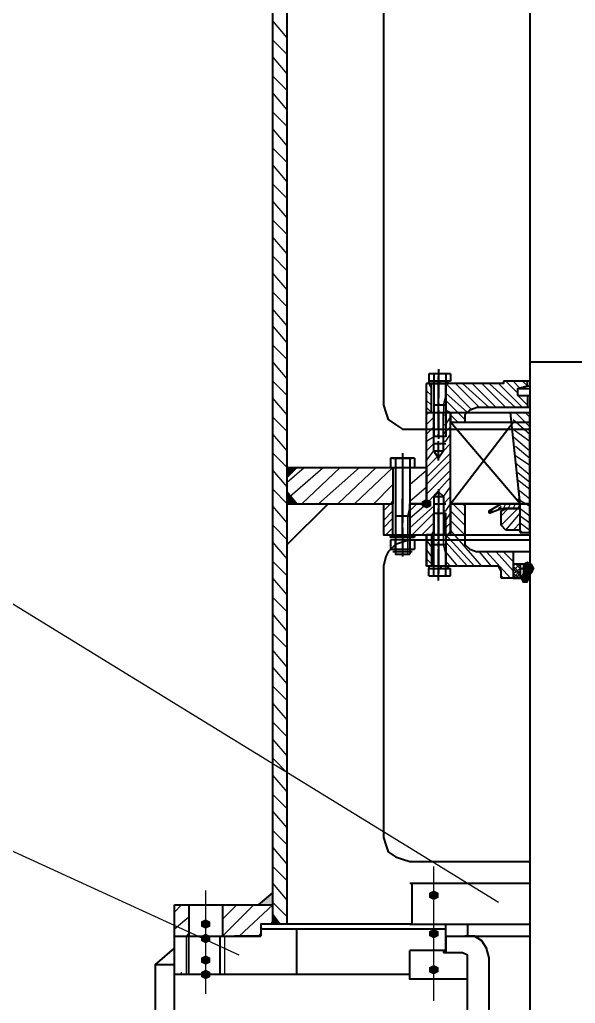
# Model space of a CAD drawing. Header units: millimetres. Extents: x 0 to 822, y 14 to 1153.
# Drawn here: x 210.2 to 251.8, y 890.6 to 964.3 of the extents above; entities that cross this region are included whole.
import ezdxf

# ---------------------------------------------------------------- set-up
doc = ezdxf.new("R2010")
doc.units = ezdxf.units.MM
doc.layers.add('1', color=7, linetype='Continuous')

msp = doc.modelspace()

# ---------------------------------------------------------------- hatches: boundary and pattern name
h = msp.add_hatch(color=0)
h.dxf.hatch_style = 2
h.paths.add_polyline_path([(230.22, 930.741732), (230.94, 930.741732)])
h = msp.add_hatch(color=0)
h.dxf.hatch_style = 2
h.paths.add_polyline_path([(230.22, 930.741732), (230.94, 930.741732), (230.22, 930.021732)])
h = msp.add_hatch(color=0)
h.dxf.hatch_style = 2
h.paths.add_polyline_path([(230.22, 928.941732), (230.22, 928.041732), (230.94, 928.041732)])
h = msp.add_hatch(color=0)
h.dxf.hatch_style = 2
h.paths.add_polyline_path([(230.22, 928.041732), (230.94, 928.041732)])
h = msp.add_hatch(color=0)
h.dxf.hatch_style = 2
h.paths.add_polyline_path([(240.66, 927.681732), (240.3, 927.861732), (240.3, 928.221732), (240.66, 928.401732), (241.02, 928.221732), (241.02, 927.861732)])
h = msp.add_hatch(color=0)
h.dxf.hatch_style = 2
h.paths.add_polyline_path([(248.22, 923.001732), (247.86, 923.181732), (247.86, 923.541732), (248.22, 923.721732), (248.58, 923.541732), (248.58, 923.181732)])
h = msp.add_hatch(color=0)
h.dxf.hatch_style = 2
h.paths.add_polyline_path([(248.22, 922.641732), (247.86, 922.821732), (247.86, 923.181732), (248.22, 923.361732), (248.4, 923.361732), (248.58, 923.181732), (248.58, 922.821732), (248.4, 922.641732)])
h = msp.add_hatch(color=0)
h.dxf.hatch_style = 2
h.paths.add_polyline_path([(248.76, 923.181732), (248.58, 922.821732), (248.22, 922.821732), (248.04, 923.181732), (248.22, 923.541732), (248.58, 923.541732)])
h = msp.add_hatch(color=0)
h.dxf.hatch_style = 2
h.paths.add_polyline_path([(248.4, 922.461732), (248.22, 922.101732), (247.86, 922.101732), (247.68, 922.461732), (247.86, 922.821732), (248.22, 922.821732)])
h = msp.add_hatch(color=0)
h.dxf.hatch_style = 2
h.paths.add_polyline_path([(229.14, 898.881732), (228.06, 897.981732), (229.14, 897.981732)])
h = msp.add_hatch(color=0)
h.dxf.hatch_style = 2
h.paths.add_polyline_path([(241.2, 898.341732), (240.84, 898.521732), (240.84, 898.881732), (241.2, 899.061732), (241.56, 898.881732), (241.56, 898.521732)])
h = msp.add_hatch(color=0)
h.dxf.hatch_style = 2
h.paths.add_polyline_path([(228.06, 897.981732), (229.14, 897.981732)])
h = msp.add_hatch(color=0)
h.dxf.hatch_style = 2
h.paths.add_polyline_path([(229.14, 897.261732), (229.14, 896.541732), (229.68, 896.541732)])
h = msp.add_hatch(color=0)
h.dxf.hatch_style = 2
h.paths.add_polyline_path([(224.1, 896.181732), (223.74, 896.361732), (223.74, 896.721732), (224.1, 896.901732), (224.46, 896.721732), (224.46, 896.361732)])
h = msp.add_hatch(color=0)
h.dxf.hatch_style = 2
h.paths.add_polyline_path([(229.14, 896.541732), (229.68, 896.541732)])
h = msp.add_hatch(color=0)
h.dxf.hatch_style = 2
h.paths.add_polyline_path([(224.1, 895.101732), (223.74, 895.281732), (223.74, 895.641732), (224.1, 895.821732), (224.46, 895.641732), (224.46, 895.281732)])
h = msp.add_hatch(color=0)
h.dxf.hatch_style = 2
h.paths.add_polyline_path([(241.2, 895.461732), (240.84, 895.641732), (240.84, 896.001732), (241.2, 896.181732), (241.56, 896.001732), (241.56, 895.641732)])
h = msp.add_hatch(color=0)
h.dxf.hatch_style = 2
h.paths.add_polyline_path([(224.1, 893.481732), (223.74, 893.661732), (223.74, 894.021732), (224.1, 894.201732), (224.46, 894.021732), (224.46, 893.661732)])
h = msp.add_hatch(color=0)
h.dxf.hatch_style = 2
h.paths.add_polyline_path([(241.2, 892.761732), (240.84, 892.941732), (240.84, 893.301732), (241.2, 893.481732), (241.56, 893.301732), (241.56, 892.941732)])
h = msp.add_hatch(color=0)
h.dxf.hatch_style = 2
h.paths.add_polyline_path([(224.1, 892.401732), (223.74, 892.581732), (223.74, 892.941732), (224.1, 893.121732), (224.46, 892.941732), (224.46, 892.581732)])

# ---------------------------------------------------------------- linework, layer by layer
at = {"layer": '1', "color": 0, "lineweight": 40}
for points in [[(229.14, 896.541732), (229.14, 1032.621732)], [(230.22, 896.541732), (230.22, 1031.361732)], [(237.42, 976.101732), (237.42, 935.421732)], [(248.4, 971.961732), (248.4, 938.661732), (259.92, 938.661732)], [(248.4, 938.661732), (248.4, 895.641732)], [(241.2, 937.761732), (241.02, 937.761732), (240.84, 937.761732)], [(240.84, 937.761732), (240.84, 937.221732)], [(242.28, 937.761732), (241.02, 937.761732)], [(242.1, 937.761732), (241.56, 937.761732), (241.2, 937.761732)], [(241.2, 937.761732), (241.2, 937.221732)], [(241.56, 938.121732), (241.56, 935.961732)], [(242.1, 937.761732), (242.1, 937.221732)], [(242.46, 937.761732), (242.28, 937.761732), (242.1, 937.761732)], [(242.46, 937.761732), (242.46, 937.221732)], [(246.42, 937.221732), (246.42, 937.041732), (240.66, 937.041732)], [(240.66, 934.881732), (240.66, 937.041732)], [(242.46, 937.221732), (240.84, 937.221732)], [(242.28, 937.221732), (240.84, 937.221732), (240.84, 937.041732)], [(240.84, 937.041732), (242.28, 937.041732)], [(241.02, 934.881732), (241.02, 937.041732)], [(242.1, 937.221732), (241.2, 937.221732), (241.2, 933.081732)], [(242.1, 937.221732), (242.1, 933.081732), (241.2, 933.081732)], [(241.56, 936.681732), (241.56, 937.581732)], [(241.56, 934.521732), (241.56, 937.401732)], [(241.74, 937.041732), (241.56, 937.221732)], [(241.56, 937.041732), (241.56, 937.221732)], [(242.1, 934.881732), (242.1, 937.041732)], [(242.28, 937.041732), (242.28, 937.221732)], [(248.4, 937.221732), (246.42, 937.221732)], [(247.5, 936.141732), (247.5, 936.681732), (248.22, 936.861732), (248.4, 936.861732)], [(248.22, 936.861732), (248.22, 937.221732)], [(247.5, 936.681732), (248.4, 936.681732)], [(247.5, 936.141732), (248.4, 936.141732)], [(247.5, 936.141732), (248.22, 936.141732), (248.4, 936.141732)], [(248.22, 936.141732), (248.22, 935.241732)], [(237.42, 935.421732), (237.6, 934.881732), (237.78, 934.341732), (238.32, 933.981732), (238.86, 933.621732), (239.4, 933.621732), (248.4, 933.621732)], [(242.1, 935.421732), (241.2, 935.421732)], [(241.56, 935.601732), (241.56, 935.421732)], [(240.66, 934.881732), (242.46, 934.881732)], [(240.66, 934.881732), (248.4, 934.881732)], [(240.66, 928.041732), (240.66, 934.881732)], [(241.92, 932.001732), (241.56, 931.461732), (241.2, 932.001732), (241.2, 934.881732)], [(241.56, 933.621732), (241.56, 935.061732)], [(241.56, 935.061732), (241.56, 932.901732)], [(241.92, 932.001732), (241.92, 934.881732)], [(242.46, 934.881732), (242.46, 934.161732), (248.4, 934.161732)], [(242.46, 934.881732), (248.4, 934.881732)], [(242.46, 925.701732), (242.46, 934.881732)], [(248.4, 935.241732), (244.44, 935.241732), (243.9, 935.061732), (243.54, 934.701732), (243.54, 934.161732)], [(246.96, 934.881732), (248.4, 934.881732)], [(247.68, 928.041732), (246.96, 934.881732)], [(248.4, 925.881732), (248.4, 934.881732)], [(247.68, 928.041732), (242.46, 934.161732)], [(242.46, 928.041732), (247.14, 934.161732)], [(242.46, 934.161732), (247.14, 934.161732)], [(242.46, 928.041732), (242.46, 934.161732)], [(241.56, 933.081732), (241.56, 933.261732)], [(241.2, 932.541732), (242.1, 932.541732)], [(241.56, 931.281732), (241.56, 932.721732)], [(238.86, 931.821732), (238.86, 930.201732)], [(241.2, 932.001732), (241.92, 932.001732)], [(238.32, 931.461732), (237.96, 931.461732)], [(237.96, 931.461732), (237.96, 930.741732)], [(238.14, 931.461732), (239.58, 931.461732)], [(239.4, 931.461732), (238.32, 931.461732), (238.32, 930.741732)], [(238.86, 931.101732), (238.86, 927.681732)], [(239.4, 931.461732), (239.4, 930.741732)], [(239.76, 931.461732), (239.4, 931.461732)], [(239.76, 931.461732), (239.76, 930.741732)], [(230.22, 930.021732), (230.94, 930.741732)], [(230.22, 930.741732), (240.66, 930.741732)], [(237.96, 930.741732), (239.76, 930.741732)], [(238.14, 930.741732), (238.14, 928.041732)], [(238.32, 930.741732), (239.4, 930.741732), (239.4, 924.261732)], [(238.32, 930.741732), (238.32, 924.261732), (239.4, 924.261732)], [(239.4, 930.741732), (239.4, 928.041732)], [(240.66, 930.741732), (240.66, 928.041732)], [(238.86, 929.841732), (238.86, 929.661732)], [(230.22, 928.941732), (230.94, 928.041732)], [(238.86, 929.301732), (238.86, 926.601732)], [(241.92, 928.581732), (241.56, 928.941732), (241.2, 928.581732), (241.2, 925.701732)], [(241.56, 929.121732), (241.56, 925.701732)], [(241.56, 929.121732), (241.56, 925.701732)], [(230.22, 924.981732), (233.28, 928.041732)], [(230.22, 928.041732), (238.14, 928.041732)], [(237.42, 928.041732), (238.14, 928.041732)], [(237.42, 928.041732), (237.42, 925.701732), (248.4, 925.701732)], [(238.14, 925.701732), (238.14, 928.041732)], [(238.86, 925.521732), (238.86, 928.401732)], [(239.4, 928.041732), (240.66, 928.041732), (239.4, 928.041732)], [(239.4, 925.701732), (239.4, 928.041732)], [(241.2, 928.581732), (241.92, 928.581732)], [(241.2, 928.041732), (242.1, 928.041732)], [(241.92, 928.581732), (241.92, 925.701732)], [(247.68, 928.041732), (242.46, 928.041732)], [(248.4, 928.041732), (242.46, 928.041732)], [(242.46, 928.041732), (248.4, 928.041732)], [(242.46, 928.041732), (242.46, 925.701732)], [(243.54, 928.041732), (243.54, 925.341732)], [(245.34, 927.321732), (245.34, 927.501732), (246.24, 928.041732)], [(246.42, 928.041732), (247.68, 928.041732)], [(247.68, 927.861732), (247.68, 928.041732)], [(241.2, 923.181732), (242.1, 923.181732), (242.1, 927.321732)], [(241.2, 923.181732), (241.2, 927.321732), (242.1, 927.321732)], [(241.56, 925.341732), (241.56, 927.681732)], [(245.34, 927.321732), (246.24, 927.681732)], [(246.24, 927.681732), (247.68, 927.681732)], [(246.6, 926.061732), (246.24, 926.421732), (246.24, 927.501732), (246.6, 927.681732)], [(247.68, 927.681732), (246.42, 927.681732)], [(247.68, 927.861732), (247.68, 927.861732)], [(247.68, 925.881732), (247.68, 927.861732)], [(238.32, 927.141732), (239.4, 927.141732)], [(238.86, 926.241732), (238.86, 926.061732)], [(238.86, 926.061732), (238.86, 925.161732)], [(241.56, 926.061732), (241.56, 923.181732)], [(247.68, 926.061732), (246.6, 926.061732)], [(247.68, 925.881732), (248.4, 925.881732)], [(239.4, 925.341732), (238.86, 925.161732), (238.32, 924.981732), (237.78, 924.441732), (237.6, 924.081732), (237.42, 923.361732)], [(237.96, 925.701732), (239.76, 925.701732)], [(239.76, 925.521732), (237.96, 925.521732), (237.96, 925.701732)], [(238.32, 925.341732), (237.96, 925.341732)], [(237.96, 925.341732), (237.96, 924.621732)], [(239.58, 925.521732), (238.14, 925.521732)], [(238.32, 924.621732), (238.32, 925.341732)], [(239.4, 925.341732), (238.32, 925.341732)], [(238.68, 925.701732), (238.68, 925.521732)], [(238.86, 925.701732), (238.86, 924.081732)], [(238.86, 925.701732), (238.86, 925.701732), (238.86, 925.521732)], [(238.86, 925.521732), (238.86, 924.261732)], [(239.76, 925.341732), (239.4, 925.341732)], [(239.4, 924.621732), (239.4, 925.341732)], [(239.4, 925.341732), (248.4, 925.341732)], [(239.76, 925.701732), (239.76, 925.521732)], [(239.76, 925.341732), (239.76, 924.621732)], [(240.66, 923.361732), (240.66, 925.701732), (242.46, 925.701732)], [(240.66, 925.701732), (240.66, 923.361732)], [(242.46, 925.701732), (240.66, 925.701732)], [(241.02, 925.701732), (241.02, 923.361732)], [(241.56, 924.801732), (241.56, 925.161732)], [(242.1, 925.701732), (242.1, 923.361732)], [(243.54, 925.341732), (243.54, 924.981732), (243.9, 924.621732), (244.44, 924.441732)], [(237.96, 924.621732), (238.32, 924.621732)], [(239.58, 924.441732), (238.14, 924.441732)], [(238.32, 924.621732), (239.4, 924.621732)], [(239.4, 924.621732), (239.76, 924.621732)], [(241.2, 924.981732), (242.1, 924.981732)], [(241.56, 922.281732), (241.56, 924.621732)], [(248.4, 924.441732), (244.44, 924.441732)], [(247.14, 924.441732), (247.14, 922.461732)], [(241.56, 923.721732), (241.56, 922.821732)], [(237.42, 923.361732), (237.42, 903.021732), (237.6, 902.481732), (237.78, 901.941732), (238.32, 901.581732), (238.86, 901.401732), (239.4, 901.221732)], [(246.24, 923.001732), (246.06, 923.361732), (245.7, 923.361732), (240.66, 923.361732)], [(242.28, 923.361732), (240.84, 923.361732)], [(240.84, 923.181732), (242.28, 923.181732), (242.28, 923.361732)], [(240.84, 923.361732), (240.84, 923.181732)], [(240.84, 923.181732), (242.46, 923.181732)], [(240.84, 922.641732), (240.84, 923.181732)], [(241.2, 922.641732), (241.2, 923.181732)], [(241.56, 923.361732), (241.56, 923.181732)], [(241.74, 923.361732), (241.74, 923.181732)], [(242.1, 922.641732), (242.1, 923.181732)], [(242.46, 922.641732), (242.46, 923.181732)], [(246.24, 922.461732), (246.24, 923.001732)], [(247.14, 923.541732), (248.4, 923.541732)], [(247.14, 923.541732), (247.14, 922.461732)], [(247.68, 923.541732), (247.68, 922.821732)], [(247.68, 923.181732), (248.4, 923.181732)], [(248.4, 923.181732), (248.22, 923.181732), (248.04, 923.361732), (248.04, 923.181732), (247.86, 923.181732), (248.04, 923.001732), (248.04, 922.821732), (248.22, 923.001732), (248.4, 923.181732)], [(247.86, 922.641732), (248.04, 923.001732)], [(248.04, 923.541732), (248.04, 922.821732)], [(248.04, 923.361732), (248.4, 923.361732)], [(248.22, 923.361732), (248.58, 923.181732), (248.4, 923.001732), (248.04, 922.461732)], [(248.22, 923.181732), (248.04, 923.181732), (248.04, 923.181732), (248.04, 923.001732), (248.22, 923.001732), (248.22, 923.181732)], [(240.84, 922.641732), (241.02, 922.641732), (241.2, 922.641732)], [(241.02, 922.641732), (242.28, 922.641732)], [(241.2, 922.641732), (241.56, 922.641732), (242.1, 922.641732)], [(242.1, 922.641732), (242.28, 922.641732), (242.46, 922.641732)], [(248.4, 922.461732), (246.24, 922.461732)], [(247.14, 922.461732), (248.4, 922.461732)], [(247.68, 922.821732), (247.68, 922.641732), (247.86, 922.641732)], [(248.04, 922.461732), (248.04, 922.461732)], [(248.04, 922.461732), (248.4, 922.461732)], [(239.4, 901.221732), (248.4, 901.221732)], [(248.4, 901.221732), (248.4, 876.741732)], [(239.4, 899.601732), (248.4, 899.601732)], [(239.58, 896.541732), (239.58, 899.601732)], [(228.06, 897.981732), (229.14, 898.881732)], [(228.06, 897.981732), (229.14, 898.881732)], [(221.76, 897.981732), (229.14, 897.981732)], [(221.76, 895.641732), (221.76, 897.981732)], [(222.84, 897.981732), (222.84, 895.641732)], [(225.36, 897.981732), (225.36, 895.641732)], [(229.14, 897.261732), (229.68, 896.541732)], [(229.14, 897.261732), (229.68, 896.541732)], [(239.58, 896.541732), (228.24, 896.541732), (228.24, 895.641732)], [(239.4, 896.541732), (248.4, 896.541732)], [(242.1, 894.381732), (242.1, 896.541732)], [(243.72, 896.541732), (243.72, 895.641732)], [(221.76, 887.721732), (221.76, 895.641732)], [(221.76, 895.641732), (228.24, 895.641732)], [(222.84, 892.761732), (222.84, 895.641732)], [(225.18, 892.761732), (225.18, 895.641732)], [(228.24, 895.641732), (226.26, 895.641732)], [(228.24, 896.181732), (242.1, 896.181732)], [(228.24, 896.181732), (228.24, 895.641732)], [(230.94, 892.761732), (230.94, 896.181732)], [(242.1, 895.641732), (248.4, 895.641732)], [(242.1, 895.641732), (242.1, 894.381732)], [(245.34, 894.021732), (245.16, 894.741732), (244.8, 895.281732), (244.26, 895.641732), (243.54, 895.641732)], [(221.76, 893.481732), (220.32, 893.481732), (221.76, 894.741732)], [(243.72, 892.401732), (239.4, 892.401732), (239.4, 894.561732)], [(242.1, 894.561732), (239.4, 894.561732)], [(241.92, 894.561732), (241.92, 894.381732)], [(242.1, 894.381732), (241.92, 894.381732)], [(243.72, 894.021732), (243.72, 894.201732), (243.36, 894.381732), (242.1, 894.381732)], [(220.32, 893.481732), (220.32, 885.021732)], [(241.38, 887.361732), (242.1, 887.721732), (242.82, 888.081732), (243.36, 888.801732), (243.72, 889.521732), (243.72, 890.241732), (243.72, 894.021732)], [(242.46, 885.921732), (243.36, 886.281732), (244.26, 886.821732), (244.8, 887.541732), (245.16, 888.261732), (245.34, 889.161732), (245.34, 894.021732)], [(239.4, 892.761732), (221.76, 892.761732)]]:
    msp.add_lwpolyline(points, dxfattribs=at)
at = {"layer": '1', "color": 0, "lineweight": 25}
for points in [[(246.06, 898.161732), (75.78, 1002.741732)], [(230.22, 962.961732), (229.14, 964.221732)], [(226.62, 894.201732), (75.06, 963.681732)], [(230.22, 961.701732), (229.14, 962.781732)], [(230.22, 960.261732), (229.14, 961.521732)], [(230.22, 959.001732), (229.14, 960.081732)], [(230.22, 957.561732), (229.14, 958.821732)], [(230.22, 956.301732), (229.14, 957.381732)], [(230.22, 954.861732), (229.14, 956.121732)], [(230.22, 953.601732), (229.14, 954.681732)], [(230.22, 952.161732), (229.14, 953.421732)], [(230.22, 950.901732), (229.14, 951.981732)], [(230.22, 949.461732), (229.14, 950.721732)], [(230.22, 948.201732), (229.14, 949.281732)], [(230.22, 946.761732), (229.14, 948.021732)], [(230.22, 945.501732), (229.14, 946.581732)], [(230.22, 944.061732), (229.14, 945.321732)], [(230.22, 942.801732), (229.14, 943.881732)], [(230.22, 941.361732), (229.14, 942.621732)], [(230.22, 940.101732), (229.14, 941.361732)], [(230.22, 938.841732), (229.14, 939.921732)], [(230.22, 937.401732), (229.14, 938.661732)], [(230.22, 936.141732), (229.14, 937.221732)], [(241.02, 936.681732), (240.84, 937.041732)], [(244.08, 935.061732), (242.1, 937.041732)], [(244.62, 935.241732), (242.82, 937.041732)], [(245.34, 935.241732), (243.36, 937.041732)], [(245.88, 935.241732), (244.08, 937.041732)], [(246.6, 935.241732), (244.8, 937.041732)], [(247.32, 935.241732), (245.34, 937.041732)], [(247.86, 935.241732), (246.06, 937.041732)], [(247.5, 936.321732), (246.6, 937.221732)], [(247.68, 936.681732), (247.14, 937.221732)], [(248.22, 936.861732), (247.86, 937.221732)], [(241.02, 936.141732), (240.66, 936.501732)], [(241.2, 936.141732), (241.2, 935.421732)], [(241.92, 935.421732), (242.1, 936.141732)], [(243.72, 934.881732), (242.1, 936.321732)], [(248.22, 935.421732), (247.5, 936.141732)], [(230.22, 934.701732), (229.14, 935.961732)], [(241.02, 935.421732), (240.66, 935.781732)], [(241.2, 935.421732), (241.2, 933.081732)], [(241.92, 935.421732), (241.92, 933.081732)], [(243.54, 934.341732), (242.1, 935.781732)], [(241.02, 934.881732), (240.66, 935.241732)], [(240.66, 934.701732), (240.84, 934.881732)], [(241.92, 934.701732), (242.1, 934.701732), (242.1, 934.881732)], [(242.46, 934.881732), (242.1, 935.061732)], [(243, 934.161732), (242.46, 934.701732)], [(247.32, 934.881732), (248.4, 933.801732)], [(248.04, 934.881732), (248.4, 934.521732)], [(230.22, 933.441732), (229.14, 934.521732)], [(240.66, 933.981732), (241.2, 934.521732), (241.2, 934.521732)], [(241.92, 933.981732), (242.1, 933.981732), (242.46, 934.521732)], [(247.14, 934.341732), (248.4, 933.261732)], [(230.22, 932.001732), (229.14, 933.261732)], [(240.66, 933.261732), (241.2, 933.801732), (241.2, 933.801732)], [(240.66, 932.721732), (241.2, 933.081732), (241.2, 933.261732)], [(241.92, 933.261732), (242.1, 933.441732), (242.46, 933.801732)], [(241.92, 932.721732), (242.1, 932.721732), (242.46, 933.261732)], [(247.14, 933.621732), (248.4, 932.721732)], [(240.66, 932.001732), (241.2, 932.541732)], [(241.92, 932.001732), (242.46, 932.541732)], [(247.14, 933.081732), (248.4, 932.001732)], [(230.22, 930.741732), (229.14, 931.821732)], [(240.66, 931.281732), (241.2, 932.001732)], [(240.66, 930.021732), (242.46, 931.821732)], [(247.32, 932.361732), (248.4, 931.461732)], [(240.66, 930.741732), (241.56, 931.641732)], [(240.66, 929.481732), (242.46, 931.281732)], [(247.32, 931.641732), (248.4, 930.921732)], [(247.32, 931.101732), (248.4, 930.201732)], [(230.22, 929.301732), (229.14, 930.561732)], [(230.22, 929.661732), (231.48, 930.741732)], [(230.4, 928.581732), (232.92, 930.741732)], [(231.3, 928.041732), (234.18, 930.741732)], [(232.56, 928.041732), (235.62, 930.741732)], [(234, 928.041732), (236.88, 930.741732)], [(235.26, 928.041732), (238.14, 930.741732)], [(239.4, 930.741732), (239.58, 930.741732)], [(239.4, 929.481732), (240.66, 930.561732)], [(240.66, 928.761732), (242.46, 930.561732)], [(247.5, 930.381732), (248.4, 929.661732)], [(240.66, 928.041732), (242.46, 930.021732)], [(247.5, 929.841732), (248.4, 929.121732)], [(230.22, 928.041732), (229.14, 929.121732)], [(236.7, 928.041732), (238.14, 929.481732)], [(239.4, 928.221732), (240.66, 929.301732)], [(241.92, 928.581732), (242.46, 929.301732)], [(247.5, 929.121732), (248.4, 928.401732)], [(237.42, 927.501732), (237.96, 928.041732)], [(237.96, 928.041732), (238.14, 928.221732)], [(239.4, 927.501732), (239.94, 928.041732)], [(239.4, 926.961732), (240.66, 928.041732)], [(239.4, 926.241732), (241.2, 927.861732), (241.2, 928.041732)], [(241.92, 928.041732), (242.46, 928.581732)], [(241.92, 927.501732), (242.1, 927.501732), (242.46, 928.041732)], [(243.54, 927.141732), (242.64, 928.041732)], [(243.54, 927.861732), (243.36, 928.041732)], [(246.42, 927.681732), (246.6, 928.041732)], [(246.78, 927.681732), (246.96, 928.041732)], [(247.14, 927.681732), (247.32, 928.041732)], [(247.5, 928.401732), (248.4, 927.861732)], [(247.5, 927.681732), (247.68, 928.041732)], [(230.22, 926.601732), (229.14, 927.861732)], [(237.42, 926.781732), (238.14, 927.501732)], [(238.32, 927.141732), (238.32, 927.861732)], [(239.4, 927.861732), (239.22, 927.141732)], [(239.58, 925.701732), (241.2, 927.321732), (241.2, 927.321732)], [(241.2, 924.981732), (241.2, 927.321732)], [(241.92, 926.781732), (242.1, 926.781732), (242.46, 927.321732)], [(241.92, 924.981732), (241.92, 927.321732)], [(243.54, 926.421732), (242.46, 927.501732)], [(245.34, 927.321732), (245.7, 927.681732)], [(246.06, 927.681732), (246.24, 927.861732)], [(246.24, 926.421732), (247.5, 927.681732)], [(246.24, 927.141732), (246.78, 927.681732)], [(246.6, 926.061732), (247.68, 927.321732)], [(247.68, 927.861732), (247.68, 927.681732), (248.4, 927.141732)], [(247.68, 925.881732), (247.68, 927.861732)], [(237.42, 926.241732), (238.14, 926.961732)], [(238.32, 927.141732), (238.32, 924.261732)], [(239.22, 927.141732), (239.22, 924.261732)], [(240.3, 925.701732), (241.2, 926.601732), (241.2, 926.601732)], [(241.92, 926.061732), (242.46, 926.601732)], [(243, 926.241732), (242.46, 926.781732)], [(247.14, 926.061732), (247.68, 926.601732)], [(247.68, 927.141732), (247.68, 927.141732), (248.4, 926.601732)], [(247.68, 926.601732), (247.68, 926.601732), (248.4, 926.061732)], [(230.22, 925.341732), (229.14, 926.421732)], [(237.6, 925.701732), (238.14, 926.241732)], [(241.02, 925.701732), (241.2, 926.061732)], [(242.28, 925.701732), (242.46, 926.061732)], [(244.8, 923.361732), (242.46, 926.061732)], [(243.54, 925.701732), (243, 926.241732)], [(247.68, 926.061732), (247.86, 925.881732)], [(230.22, 923.901732), (229.14, 925.161732)], [(241.02, 924.801732), (240.66, 925.341732)], [(241.02, 925.521732), (241.02, 925.701732)], [(244.26, 923.361732), (242.1, 925.701732)], [(243.72, 923.361732), (242.1, 925.161732)], [(241.02, 924.081732), (240.66, 924.621732)], [(241.2, 924.981732), (241.2, 924.261732)], [(242.1, 924.261732), (241.92, 924.981732)], [(243, 923.361732), (242.1, 924.441732)], [(245.52, 923.361732), (244.62, 924.441732)], [(246.96, 922.461732), (245.16, 924.441732)], [(247.14, 923.001732), (245.88, 924.441732)], [(247.14, 923.721732), (246.42, 924.441732)], [(247.14, 924.261732), (247.14, 924.441732)], [(230.22, 922.641732), (229.14, 923.721732)], [(241.02, 923.541732), (240.66, 923.901732)], [(242.46, 923.361732), (242.1, 923.721732)], [(247.14, 923.001732), (247.68, 923.541732)], [(247.14, 923.361732), (247.32, 923.541732)], [(247.14, 923.361732), (247.68, 922.821732)], [(247.14, 922.821732), (247.68, 923.181732)], [(247.14, 923.181732), (247.86, 922.461732)], [(247.14, 922.461732), (247.68, 923.001732)], [(247.32, 923.541732), (247.68, 923.181732)], [(247.5, 923.541732), (247.68, 923.361732)], [(248.4, 923.001732), (248.58, 923.181732)], [(248.4, 923.181732), (248.58, 923.001732)], [(230.22, 921.201732), (229.14, 922.461732)], [(246.42, 922.461732), (246.24, 922.641732)], [(247.14, 922.821732), (247.68, 922.461732)], [(247.14, 922.641732), (247.32, 922.461732)], [(247.32, 922.461732), (247.68, 922.821732)], [(247.5, 922.461732), (248.04, 922.821732)], [(247.86, 922.461732), (248.22, 922.821732)], [(247.86, 922.821732), (248.22, 922.641732)], [(247.86, 922.641732), (248.04, 922.461732)], [(248.22, 922.821732), (248.22, 922.821732)], [(230.22, 919.941732), (229.14, 921.021732)], [(230.22, 918.501732), (229.14, 919.761732)], [(230.22, 917.241732), (229.14, 918.321732)], [(230.22, 915.801732), (229.14, 917.061732)], [(230.22, 914.541732), (229.14, 915.801732)], [(230.22, 913.281732), (229.14, 914.361732)], [(230.22, 911.841732), (229.14, 913.101732)], [(230.22, 910.581732), (229.14, 911.661732)], [(230.22, 909.141732), (229.14, 910.401732)], [(230.22, 907.881732), (229.14, 908.961732)], [(230.22, 906.441732), (229.14, 907.701732)], [(230.22, 905.181732), (229.14, 906.261732)], [(230.22, 903.741732), (229.14, 905.001732)], [(230.22, 902.481732), (229.14, 903.561732)], [(230.22, 901.041732), (229.14, 902.301732)], [(230.22, 899.781732), (229.14, 900.861732)], [(241.2, 898.881732), (241.2, 900.861732)], [(230.22, 898.341732), (229.14, 899.601732)], [(224.1, 899.061732), (224.1, 896.901732)], [(221.76, 897.441732), (222.3, 897.981732)], [(225.36, 895.641732), (227.7, 897.981732)], [(225.36, 896.901732), (226.44, 897.981732)], [(226.62, 895.641732), (229.14, 897.981732)], [(230.22, 897.081732), (229.14, 898.161732)], [(241.2, 896.181732), (241.2, 898.341732)], [(221.76, 896.181732), (222.84, 897.081732)], [(224.1, 896.901732), (224.1, 895.821732)], [(228.96, 896.541732), (229.14, 896.721732)], [(222.66, 895.641732), (222.84, 895.821732)], [(222.66, 892.761732), (222.66, 895.641732)], [(224.1, 896.181732), (224.1, 894.021732)], [(225.54, 892.761732), (225.54, 895.641732)], [(228.06, 895.641732), (228.24, 895.821732)], [(241.2, 893.481732), (241.2, 895.641732)], [(224.1, 895.281732), (224.1, 892.941732)], [(224.1, 893.481732), (224.1, 891.321732)], [(222.3, 892.761732), (222.3, 892.941732)], [(241.2, 890.781732), (241.2, 892.761732)], [(224.1, 892.401732), (224.1, 891.321732)]]:
    msp.add_lwpolyline(points, dxfattribs=at)

doc.saveas('drawing.dxf')
